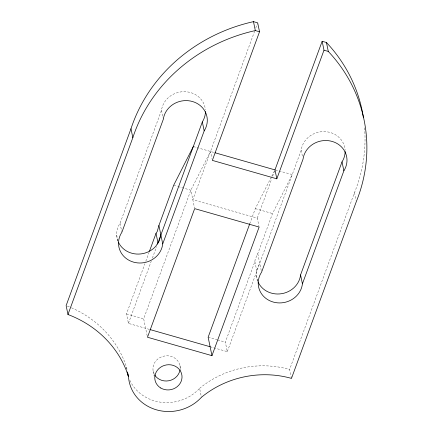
<?xml version="1.0" encoding="UTF-8"?>
<svg xmlns="http://www.w3.org/2000/svg" width="433" height="433" viewBox="0 0 433 433"><rect width="100%" height="100%" fill="white"/><g stroke="black" fill="none" stroke-linecap="round" stroke-linejoin="round"><path stroke-width="0.32" stroke-dasharray="2.17 1.62" d="M210.113 346.741L227.303 351.656L225.339 342.157L254.875 261.624L255.134 259.432L257.77 253.733L272.509 213.539L292.259 174.553L274.977 169.893L271.648 176.447M257.7 281.412L256.379 275.036L257.099 268.931L259.735 263.232M117.944 241.089A22.235 20.421 -11.7 0 1 120.044 223.309L161.498 110.285A22.132 20.329 -11.7 0 1 183.787 91.677A22.132 20.329 -11.7 0 1 205.377 109.625M149.509 329.421L128.444 323.402L126.479 313.903L144.855 263.811M145.78 261.272L149.039 252.396M128.444 323.402L151.236 261.261M152.4 258.09L156.589 246.675M147.225 335.97L143.669 318.818L190.845 190.201L210.503 151.469L211.954 158.483M254.658 31.084L192.815 199.7L257.283 218.124L258.999 226.41M255.816 27.918L257.446 23.485M249.738 223.829L255.318 208.625L271.345 177.043M257.283 218.124L271.718 178.775M272.649 176.236L274.511 171.159M227.303 351.656L301.189 150.208A22.132 20.329 -11.7 0 1 323.835 131.6A22.132 20.329 -11.7 0 1 345.117 150.208M291.474 378.393L289.628 369.468L354.492 192.615A164.194 150.803 -11.7 0 0 364.548 127.226M193.307 146.554L214.373 152.573M173.655 185.286L177.476 186.379M178.109 186.558L190.845 190.201L194.531 207.986M255.318 208.625L272.509 213.539M126.479 313.903L143.669 318.818M208.143 337.242L217.057 339.791M217.696 339.97L225.339 342.157M354.492 192.615L356.078 200.268M301.189 150.208L302.51 156.584M257.77 253.733L261.321 270.879M254.875 261.624L256.839 271.123M161.498 110.285L163.214 118.577M129.851 380.309A41.741 38.337 -11.7 0 0 199.597 388.352L201.448 397.278M179.928 365.566L180.853 370.031M153.174 371.243L154.229 376.342M120.044 223.309L121.76 231.601M116.688 235.114L118.009 241.49M71.472 307.771A109.094 100.196 -11.7 0 1 126.631 367.498L127.291 370.686M199.597 388.352A92.895 85.323 -11.7 0 1 289.628 369.468M126.788 369.387A41.741 38.337 -11.7 0 1 126.631 367.498M67.321 306.05A109.094 100.196 -11.7 0 1 70.888 307.517M257.635 281.006A22.235 20.421 -11.7 0 1 256.379 275.036M154.305 374.323A13.677 12.562 -11.7 0 1 163.934 356.121A13.677 12.562 -11.7 0 1 180.15 368.84"/><path stroke-width="0.65" d="M193.307 146.554L173.655 185.286L158.911 225.479L157.26 231.46L156.015 233.371L149.504 251.124M160.876 234.978L159.23 240.959L155.761 246.28A22.235 20.421 -11.7 0 1 118.42 242.209M130.988 128.742L66.125 305.595L67.97 314.52A109.094 100.196 -11.7 0 1 128.477 376.429A41.741 38.337 -11.7 0 0 156.524 409.856A41.741 38.337 -11.7 0 0 201.448 397.278A92.895 85.323 -11.7 0 1 291.474 378.393L356.343 201.545A164.194 150.803 -11.7 0 0 328.295 51.43L326.45 42.504L322.147 41.276L274.977 169.893L276.822 178.818L212.349 160.394L259.524 31.777L257.678 22.852L253.478 21.65A163.003 149.71 -11.7 0 0 130.988 128.742L132.834 137.672L67.97 314.52M157.52 244.136L202.33 121.954A22.132 20.329 -11.7 0 0 205.459 111.622M204.181 130.88A22.132 20.329 -11.7 0 0 192.404 101.495A22.132 20.329 -11.7 0 0 163.349 119.21L121.895 232.234A22.235 20.421 -11.7 0 0 133.488 262.122A22.235 20.421 -11.7 0 0 162.727 243.903L204.181 130.88L202.33 121.954M249.738 223.829L208.143 337.242L211.959 355.666L147.485 337.242L194.661 208.625L259.134 227.049L211.959 355.666M276.822 178.818L323.998 50.201L322.147 41.276M258.111 282.132A22.235 20.421 -11.7 0 0 281.818 293.666A22.235 20.421 -11.7 0 0 300.567 274.901L342.021 161.877A22.132 20.329 -11.7 0 0 345.15 151.545M343.872 170.802A22.132 20.329 -11.7 0 0 332.095 141.412A22.132 20.329 -11.7 0 0 303.04 159.133L261.586 272.157A22.235 20.421 -11.7 0 0 273.18 302.039A22.235 20.421 -11.7 0 0 302.418 283.826L343.872 170.802L342.021 161.877M132.834 137.672A163.003 149.71 -11.7 0 1 255.329 30.575L259.524 31.777M323.998 50.201L328.295 51.43M215.017 152.757L274.977 169.893M150.154 329.605L210.113 346.741M253.478 21.65L255.329 30.575M300.567 274.901L302.418 283.826M158.911 225.479L162.727 243.903M156.015 233.371L157.985 242.87M127.816 373.241L128.477 376.429M326.45 42.504A164.194 150.803 -11.7 0 1 363.352 117.283M128.238 376.174A41.741 38.337 -11.7 0 1 127.161 371.893M179.976 370.155A13.677 12.562 -11.7 0 1 168.816 380.759A13.677 12.562 -11.7 0 1 154.635 374.897M160.789 388.022A13.677 12.562 -11.7 0 0 182.001 377.771A13.677 12.562 -11.7 0 0 162.407 366.199A13.677 12.562 -11.7 0 0 160.789 388.022"/></g></svg>
